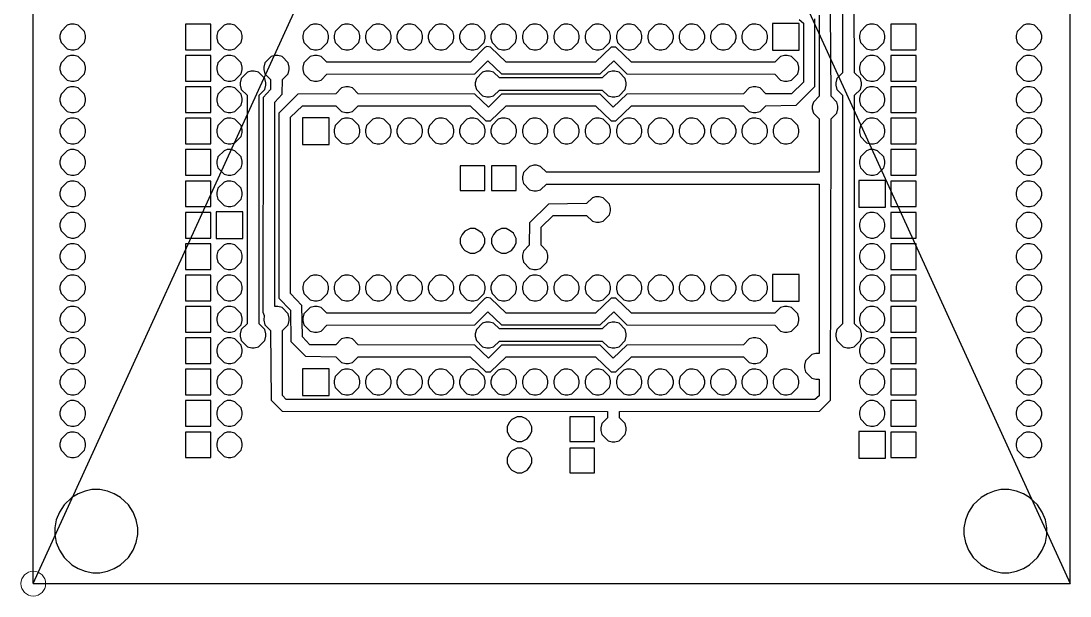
# Model space of a CAD drawing. Header units: millimetres. Extents: x 8 to 93, y 10 to 195.
# Drawn here: x 8 to 93, y 10 to 56.6 of the extents above; entities that cross this region are included whole.
import ezdxf

# ---------------------------------------------------------------- set-up
doc = ezdxf.new("R2010")
doc.units = ezdxf.units.MM
doc.layers.get('0').update_dxf_attribs({"linetype": 'CONTINUOUS', "lineweight": 5, "true_color": 0xffffff})
doc.layers.add('plocica', color=7, linetype='CONTINUOUS', lineweight=25, true_color=0x000000)
doc.layers.add('top', color=5, linetype='CONTINUOUS', lineweight=25, true_color=0x0000ff)

msp = doc.modelspace()

# ---------------------------------------------------------------- linework, layer by layer
msp.add_circle((9, 11), 1)
at = {"layer": 'plocica'}
for p, q in [((9, 11), (9, 195)), ((9, 11), (93, 195)), ((9, 195), (93, 11)), ((93, 11), (93, 195)), ((9, 11), (93, 11))]:
    msp.add_line(p, q, dxfattribs=at)
at = {"layer": 'top'}
for points in [[(74.574, 57.651), (74.574, 52.36), (74.109, 51.894), (74.024, 51.555), (74.024, 51.344), (74.109, 51.005), (74.574, 50.539), (74.574, 32.04), (74.109, 31.574), (74.024, 31.235), (74.024, 31.024), (74.109, 30.685), (74.617, 30.177), (74.955, 30.092), (75.167, 30.092), (75.506, 30.177), (76.014, 30.685), (76.098, 31.024), (76.098, 31.235), (76.014, 31.574), (75.548, 32.04), (75.548, 50.539), (76.014, 51.005), (76.098, 51.344), (76.098, 51.555), (76.014, 51.894), (75.548, 52.36), (75.506, 57.99)], [(72.669, 57.016), (72.669, 50.455), (72.204, 49.989), (72.119, 49.65), (72.119, 49.439), (72.204, 49.1), (72.669, 48.634), (72.669, 44.316), (50.571, 44.316), (50.106, 44.782), (49.767, 44.867), (49.555, 44.867), (49.217, 44.782), (48.709, 44.274), (48.624, 43.935), (48.624, 43.724), (48.709, 43.385), (49.217, 42.877), (49.555, 42.792), (49.767, 42.792), (50.106, 42.877), (50.571, 43.343), (72.669, 43.343), (72.669, 29.627), (72.415, 29.627), (72.077, 29.542), (71.569, 29.034), (71.484, 28.695), (71.484, 28.484), (71.569, 28.145), (72.077, 27.637), (72.415, 27.552), (72.669, 27.552), (72.669, 26.198), (72.331, 25.901), (29.489, 25.901), (29.193, 26.24), (29.193, 31.489), (29.659, 31.955), (29.743, 32.294), (29.743, 32.505), (29.659, 32.844), (29.151, 33.352), (28.812, 33.437), (28.558, 33.437), (28.558, 49.989), (29.151, 50.624), (29.193, 51.809), (29.659, 52.275), (29.743, 52.614), (29.743, 52.825), (29.659, 53.164), (29.151, 53.672), (28.812, 53.757), (28.6, 53.757), (28.262, 53.672), (27.754, 53.164), (27.669, 52.825), (27.669, 52.614), (27.754, 52.275), (28.219, 51.809), (28.219, 51.005), (27.627, 50.37), (27.584, 32.971), (27.711, 32.717), (27.669, 32.336), (27.754, 31.955), (28.219, 31.489), (28.262, 25.859), (29.151, 24.97), (55.524, 24.928), (55.524, 24.42), (55.059, 23.954), (54.974, 23.615), (54.974, 23.404), (55.059, 23.065), (55.567, 22.557), (55.905, 22.472), (56.117, 22.472), (56.456, 22.557), (56.964, 23.065), (57.048, 23.404), (57.048, 23.615), (56.964, 23.954), (56.498, 24.42), (56.498, 24.928), (72.712, 24.97), (73.601, 25.859), (73.643, 48.634), (74.109, 49.1), (74.193, 49.439), (74.193, 49.65), (74.109, 49.989), (73.643, 50.455), (73.601, 57.355)], [(12.006, 56.297), (12.006, 56.297), (11.752, 56.212), (11.244, 55.704), (11.159, 55.365), (11.159, 55.154), (11.244, 54.815), (11.752, 54.307), (12.09, 54.222), (12.302, 54.222), (12.641, 54.307), (13.149, 54.815), (13.233, 55.154), (13.233, 55.365), (13.149, 55.704), (12.641, 56.212), (12.302, 56.297), (12.006, 56.297)], [(21.319, 56.297), (21.319, 56.297), (21.319, 54.222), (23.393, 54.222), (23.393, 56.297), (21.319, 56.297)], [(24.706, 56.297), (24.706, 56.297), (24.452, 56.212), (23.944, 55.704), (23.859, 55.365), (23.859, 55.154), (23.944, 54.815), (24.452, 54.307), (24.79, 54.222), (25.002, 54.222), (25.341, 54.307), (25.849, 54.815), (25.933, 55.154), (25.933, 55.365), (25.849, 55.704), (25.341, 56.212), (25.002, 56.297), (24.706, 56.297)], [(71.061, 56.678), (71.399, 56.381), (71.399, 51.598), (70.426, 50.666), (68.351, 50.666), (67.886, 51.132), (67.547, 51.217), (67.335, 51.217), (66.997, 51.132), (66.531, 50.666), (57.091, 50.624), (55.99, 49.566), (54.932, 50.624), (46.931, 50.624), (45.872, 49.566), (44.772, 50.624), (35.331, 50.666), (34.866, 51.132), (34.527, 51.217), (34.315, 51.217), (33.977, 51.132), (33.511, 50.666), (30.421, 50.624), (28.897, 49.1), (28.897, 34.114), (29.828, 33.14), (29.87, 30.6), (31.056, 29.415), (33.511, 29.373), (33.977, 28.907), (34.315, 28.822), (34.527, 28.822), (34.866, 28.907), (35.331, 29.373), (44.391, 29.373), (45.661, 28.145), (46.042, 28.145), (47.312, 29.373), (54.551, 29.373), (55.821, 28.145), (56.202, 28.145), (57.472, 29.373), (66.531, 29.373), (66.997, 28.907), (67.335, 28.822), (67.547, 28.822), (67.886, 28.907), (68.394, 29.415), (68.478, 29.754), (68.478, 29.965), (68.394, 30.304), (67.886, 30.812), (67.547, 30.897), (67.335, 30.897), (66.997, 30.812), (66.531, 30.346), (57.091, 30.304), (55.99, 29.246), (54.932, 30.304), (46.931, 30.304), (45.872, 29.246), (44.772, 30.304), (35.331, 30.346), (34.866, 30.812), (34.527, 30.897), (34.315, 30.897), (33.977, 30.812), (33.511, 30.346), (31.394, 30.346), (30.802, 30.981), (30.759, 33.521), (29.828, 34.495), (29.828, 48.761), (30.802, 49.693), (33.511, 49.693), (33.977, 49.227), (34.315, 49.142), (34.527, 49.142), (34.866, 49.227), (35.331, 49.693), (44.391, 49.693), (45.661, 48.465), (46.042, 48.465), (47.312, 49.693), (54.551, 49.693), (55.821, 48.465), (56.202, 48.465), (57.472, 49.693), (66.531, 49.693), (66.997, 49.227), (67.335, 49.142), (67.547, 49.142), (67.886, 49.227), (68.351, 49.693), (70.807, 49.735), (72.331, 51.259), (72.331, 56.72)], [(31.691, 56.297), (31.691, 56.297), (31.437, 56.212), (30.929, 55.704), (30.844, 55.365), (30.844, 55.154), (30.929, 54.815), (31.437, 54.307), (31.775, 54.222), (31.987, 54.222), (32.326, 54.307), (32.834, 54.815), (32.918, 55.154), (32.918, 55.365), (32.834, 55.704), (32.326, 56.212), (31.987, 56.297), (31.691, 56.297)], [(34.231, 56.297), (34.231, 56.297), (33.977, 56.212), (33.469, 55.704), (33.384, 55.365), (33.384, 55.154), (33.469, 54.815), (33.977, 54.307), (34.315, 54.222), (34.527, 54.222), (34.866, 54.307), (35.374, 54.815), (35.458, 55.154), (35.458, 55.365), (35.374, 55.704), (34.866, 56.212), (34.527, 56.297), (34.231, 56.297)], [(36.771, 56.297), (36.771, 56.297), (36.517, 56.212), (36.009, 55.704), (35.924, 55.365), (35.924, 55.154), (36.009, 54.815), (36.517, 54.307), (36.855, 54.222), (37.067, 54.222), (37.406, 54.307), (37.914, 54.815), (37.998, 55.154), (37.998, 55.365), (37.914, 55.704), (37.406, 56.212), (37.067, 56.297), (36.771, 56.297)], [(39.311, 56.297), (39.311, 56.297), (39.057, 56.212), (38.549, 55.704), (38.464, 55.365), (38.464, 55.154), (38.549, 54.815), (39.057, 54.307), (39.395, 54.222), (39.607, 54.222), (39.946, 54.307), (40.454, 54.815), (40.538, 55.154), (40.538, 55.365), (40.454, 55.704), (39.946, 56.212), (39.607, 56.297), (39.311, 56.297)], [(41.851, 56.297), (41.851, 56.297), (41.597, 56.212), (41.089, 55.704), (41.004, 55.365), (41.004, 55.154), (41.089, 54.815), (41.597, 54.307), (41.935, 54.222), (42.147, 54.222), (42.486, 54.307), (42.994, 54.815), (43.078, 55.154), (43.078, 55.365), (42.994, 55.704), (42.486, 56.212), (42.147, 56.297), (41.851, 56.297)], [(44.391, 56.297), (44.391, 56.297), (44.137, 56.212), (43.629, 55.704), (43.544, 55.365), (43.544, 55.154), (43.629, 54.815), (44.137, 54.307), (44.475, 54.222), (44.687, 54.222), (45.026, 54.307), (45.534, 54.815), (45.618, 55.154), (45.618, 55.365), (45.534, 55.704), (45.026, 56.212), (44.687, 56.297), (44.391, 56.297)], [(46.931, 56.297), (46.931, 56.297), (46.677, 56.212), (46.169, 55.704), (46.084, 55.365), (46.084, 55.154), (46.169, 54.815), (46.677, 54.307), (47.015, 54.222), (47.227, 54.222), (47.566, 54.307), (48.074, 54.815), (48.158, 55.154), (48.158, 55.365), (48.074, 55.704), (47.566, 56.212), (47.227, 56.297), (46.931, 56.297)], [(49.471, 56.297), (49.471, 56.297), (49.217, 56.212), (48.709, 55.704), (48.624, 55.365), (48.624, 55.154), (48.709, 54.815), (49.217, 54.307), (49.555, 54.222), (49.767, 54.222), (50.106, 54.307), (50.614, 54.815), (50.698, 55.154), (50.698, 55.365), (50.614, 55.704), (50.106, 56.212), (49.767, 56.297), (49.471, 56.297)], [(52.011, 56.297), (52.011, 56.297), (51.757, 56.212), (51.249, 55.704), (51.164, 55.365), (51.164, 55.154), (51.249, 54.815), (51.757, 54.307), (52.095, 54.222), (52.307, 54.222), (52.646, 54.307), (53.154, 54.815), (53.238, 55.154), (53.238, 55.365), (53.154, 55.704), (52.646, 56.212), (52.307, 56.297), (52.011, 56.297)], [(54.551, 56.297), (54.551, 56.297), (54.297, 56.212), (53.789, 55.704), (53.704, 55.365), (53.704, 55.154), (53.789, 54.815), (54.297, 54.307), (54.635, 54.222), (54.847, 54.222), (55.186, 54.307), (55.694, 54.815), (55.778, 55.154), (55.778, 55.365), (55.694, 55.704), (55.186, 56.212), (54.847, 56.297), (54.551, 56.297)], [(57.091, 56.297), (57.091, 56.297), (56.837, 56.212), (56.329, 55.704), (56.244, 55.365), (56.244, 55.154), (56.329, 54.815), (56.837, 54.307), (57.175, 54.222), (57.387, 54.222), (57.726, 54.307), (58.234, 54.815), (58.318, 55.154), (58.318, 55.365), (58.234, 55.704), (57.726, 56.212), (57.387, 56.297), (57.091, 56.297)], [(59.631, 56.297), (59.631, 56.297), (59.377, 56.212), (58.869, 55.704), (58.784, 55.365), (58.784, 55.154), (58.869, 54.815), (59.377, 54.307), (59.715, 54.222), (59.927, 54.222), (60.266, 54.307), (60.774, 54.815), (60.858, 55.154), (60.858, 55.365), (60.774, 55.704), (60.266, 56.212), (59.927, 56.297), (59.631, 56.297)], [(62.171, 56.297), (62.171, 56.297), (61.917, 56.212), (61.409, 55.704), (61.324, 55.365), (61.324, 55.154), (61.409, 54.815), (61.917, 54.307), (62.255, 54.222), (62.467, 54.222), (62.806, 54.307), (63.314, 54.815), (63.398, 55.154), (63.398, 55.365), (63.314, 55.704), (62.806, 56.212), (62.467, 56.297), (62.171, 56.297)], [(64.711, 56.297), (64.711, 56.297), (64.457, 56.212), (63.949, 55.704), (63.864, 55.365), (63.864, 55.154), (63.949, 54.815), (64.457, 54.307), (64.795, 54.222), (65.007, 54.222), (65.346, 54.307), (65.854, 54.815), (65.938, 55.154), (65.938, 55.365), (65.854, 55.704), (65.346, 56.212), (65.007, 56.297), (64.711, 56.297)], [(67.251, 56.297), (67.251, 56.297), (66.997, 56.212), (66.489, 55.704), (66.404, 55.365), (66.404, 55.154), (66.489, 54.815), (66.997, 54.307), (67.335, 54.222), (67.547, 54.222), (67.886, 54.307), (68.394, 54.815), (68.478, 55.154), (68.478, 55.365), (68.394, 55.704), (67.886, 56.212), (67.547, 56.297), (67.251, 56.297)], [(68.902, 56.339), (68.902, 56.339), (68.902, 54.18), (71.061, 54.18), (71.061, 56.339), (68.902, 56.339)], [(76.776, 56.297), (76.776, 56.297), (76.522, 56.212), (76.014, 55.704), (75.929, 55.365), (75.929, 55.154), (76.014, 54.815), (76.522, 54.307), (76.86, 54.222), (77.072, 54.222), (77.411, 54.307), (77.919, 54.815), (78.003, 55.154), (78.003, 55.365), (77.919, 55.704), (77.411, 56.212), (77.072, 56.297), (76.776, 56.297)], [(78.469, 56.297), (78.469, 56.297), (78.469, 54.222), (80.543, 54.222), (80.543, 56.297), (78.469, 56.297)], [(89.476, 56.297), (89.476, 56.297), (89.222, 56.212), (88.714, 55.704), (88.629, 55.365), (88.629, 55.154), (88.714, 54.815), (89.222, 54.307), (89.56, 54.222), (89.772, 54.222), (90.111, 54.307), (90.619, 54.815), (90.703, 55.154), (90.703, 55.365), (90.619, 55.704), (90.111, 56.212), (89.772, 56.297), (89.476, 56.297)], [(45.745, 54.476), (45.745, 54.476), (45.576, 54.392), (44.433, 53.206), (32.791, 53.206), (32.326, 53.672), (31.987, 53.757), (31.775, 53.757), (31.437, 53.672), (30.929, 53.164), (30.844, 52.825), (30.844, 52.614), (30.929, 52.275), (31.437, 51.767), (31.775, 51.682), (31.987, 51.682), (32.326, 51.767), (32.791, 52.233), (44.772, 52.275), (45.83, 53.333), (46.931, 52.275), (54.932, 52.275), (56.032, 53.333), (57.091, 52.275), (69.071, 52.233), (69.537, 51.767), (69.875, 51.682), (70.087, 51.682), (70.426, 51.767), (70.934, 52.275), (71.018, 52.614), (71.018, 52.825), (70.934, 53.164), (70.426, 53.672), (70.087, 53.757), (69.875, 53.757), (69.537, 53.672), (69.071, 53.206), (57.472, 53.206), (56.202, 54.434), (55.821, 54.434), (54.551, 53.206), (47.312, 53.206), (46.042, 54.434), (45.745, 54.476)], [(12.006, 53.757), (12.006, 53.757), (11.752, 53.672), (11.244, 53.164), (11.159, 52.825), (11.159, 52.614), (11.244, 52.275), (11.752, 51.767), (12.09, 51.682), (12.302, 51.682), (12.641, 51.767), (13.149, 52.275), (13.233, 52.614), (13.233, 52.825), (13.149, 53.164), (12.641, 53.672), (12.302, 53.757), (12.006, 53.757)], [(21.319, 53.757), (21.319, 53.757), (21.319, 51.682), (23.393, 51.682), (23.393, 53.757), (21.319, 53.757)], [(24.706, 53.757), (24.706, 53.757), (24.452, 53.672), (23.944, 53.164), (23.859, 52.825), (23.859, 52.614), (23.944, 52.275), (24.452, 51.767), (24.79, 51.682), (25.002, 51.682), (25.341, 51.767), (25.849, 52.275), (25.933, 52.614), (25.933, 52.825), (25.849, 53.164), (25.341, 53.672), (25.002, 53.757), (24.706, 53.757)], [(76.776, 53.757), (76.776, 53.757), (76.522, 53.672), (76.014, 53.164), (75.929, 52.825), (75.929, 52.614), (76.014, 52.275), (76.522, 51.767), (76.86, 51.682), (77.072, 51.682), (77.411, 51.767), (77.919, 52.275), (78.003, 52.614), (78.003, 52.825), (77.919, 53.164), (77.411, 53.672), (77.072, 53.757), (76.776, 53.757)], [(78.469, 53.757), (78.469, 53.757), (78.469, 51.682), (80.543, 51.682), (80.543, 53.757), (78.469, 53.757)], [(89.476, 53.757), (89.476, 53.757), (89.222, 53.672), (88.714, 53.164), (88.629, 52.825), (88.629, 52.614), (88.714, 52.275), (89.222, 51.767), (89.56, 51.682), (89.772, 51.682), (90.111, 51.767), (90.619, 52.275), (90.703, 52.614), (90.703, 52.825), (90.619, 53.164), (90.111, 53.672), (89.772, 53.757), (89.476, 53.757)], [(26.611, 52.487), (26.611, 52.487), (26.357, 52.402), (25.849, 51.894), (25.764, 51.555), (25.764, 51.344), (25.849, 51.005), (26.314, 50.539), (26.314, 32.04), (25.849, 31.574), (25.764, 31.235), (25.764, 31.024), (25.849, 30.685), (26.357, 30.177), (26.695, 30.092), (26.907, 30.092), (27.246, 30.177), (27.754, 30.685), (27.838, 31.024), (27.838, 31.235), (27.754, 31.574), (27.288, 32.04), (27.288, 50.539), (27.754, 51.005), (27.838, 51.344), (27.838, 51.555), (27.754, 51.894), (27.246, 52.402), (26.907, 52.487), (26.611, 52.487)], [(45.661, 52.487), (45.661, 52.487), (45.407, 52.402), (44.899, 51.894), (44.814, 51.555), (44.814, 51.344), (44.899, 51.005), (45.407, 50.497), (45.745, 50.412), (45.957, 50.412), (46.296, 50.497), (46.761, 50.963), (55.101, 50.963), (55.567, 50.497), (55.905, 50.412), (56.117, 50.412), (56.456, 50.497), (56.964, 51.005), (57.048, 51.344), (57.048, 51.555), (56.964, 51.894), (56.456, 52.402), (56.117, 52.487), (55.905, 52.487), (55.567, 52.402), (55.101, 51.936), (46.761, 51.936), (46.296, 52.402), (45.957, 52.487), (45.661, 52.487)], [(12.006, 51.217), (12.006, 51.217), (11.752, 51.132), (11.244, 50.624), (11.159, 50.285), (11.159, 50.074), (11.244, 49.735), (11.752, 49.227), (12.09, 49.142), (12.302, 49.142), (12.641, 49.227), (13.149, 49.735), (13.233, 50.074), (13.233, 50.285), (13.149, 50.624), (12.641, 51.132), (12.302, 51.217), (12.006, 51.217)], [(21.319, 51.217), (21.319, 51.217), (21.319, 49.142), (23.393, 49.142), (23.393, 51.217), (21.319, 51.217)], [(24.706, 51.217), (24.706, 51.217), (24.452, 51.132), (23.944, 50.624), (23.859, 50.285), (23.859, 50.074), (23.944, 49.735), (24.452, 49.227), (24.79, 49.142), (25.002, 49.142), (25.341, 49.227), (25.849, 49.735), (25.933, 50.074), (25.933, 50.285), (25.849, 50.624), (25.341, 51.132), (25.002, 51.217), (24.706, 51.217)], [(76.776, 51.217), (76.776, 51.217), (76.522, 51.132), (76.014, 50.624), (75.929, 50.285), (75.929, 50.074), (76.014, 49.735), (76.522, 49.227), (76.86, 49.142), (77.072, 49.142), (77.411, 49.227), (77.919, 49.735), (78.003, 50.074), (78.003, 50.285), (77.919, 50.624), (77.411, 51.132), (77.072, 51.217), (76.776, 51.217)], [(78.469, 51.217), (78.469, 51.217), (78.469, 49.142), (80.543, 49.142), (80.543, 51.217), (78.469, 51.217)], [(89.476, 51.217), (89.476, 51.217), (89.222, 51.132), (88.714, 50.624), (88.629, 50.285), (88.629, 50.074), (88.714, 49.735), (89.222, 49.227), (89.56, 49.142), (89.772, 49.142), (90.111, 49.227), (90.619, 49.735), (90.703, 50.074), (90.703, 50.285), (90.619, 50.624), (90.111, 51.132), (89.772, 51.217), (89.476, 51.217)], [(12.006, 48.677), (12.006, 48.677), (11.752, 48.592), (11.244, 48.084), (11.159, 47.745), (11.159, 47.534), (11.244, 47.195), (11.752, 46.687), (12.09, 46.602), (12.302, 46.602), (12.641, 46.687), (13.149, 47.195), (13.233, 47.534), (13.233, 47.745), (13.149, 48.084), (12.641, 48.592), (12.302, 48.677), (12.006, 48.677)], [(21.319, 48.677), (21.319, 48.677), (21.319, 46.602), (23.393, 46.602), (23.393, 48.677), (21.319, 48.677)], [(24.706, 48.677), (24.706, 48.677), (24.452, 48.592), (23.944, 48.084), (23.859, 47.745), (23.859, 47.534), (23.944, 47.195), (24.452, 46.687), (24.79, 46.602), (25.002, 46.602), (25.341, 46.687), (25.849, 47.195), (25.933, 47.534), (25.933, 47.745), (25.849, 48.084), (25.341, 48.592), (25.002, 48.677), (24.706, 48.677)], [(30.802, 48.719), (30.802, 48.719), (30.802, 46.56), (32.961, 46.56), (32.961, 48.719), (30.802, 48.719)], [(34.231, 48.677), (34.231, 48.677), (33.977, 48.592), (33.469, 48.084), (33.384, 47.745), (33.384, 47.534), (33.469, 47.195), (33.977, 46.687), (34.315, 46.602), (34.527, 46.602), (34.866, 46.687), (35.374, 47.195), (35.458, 47.534), (35.458, 47.745), (35.374, 48.084), (34.866, 48.592), (34.527, 48.677), (34.231, 48.677)], [(36.771, 48.677), (36.771, 48.677), (36.517, 48.592), (36.009, 48.084), (35.924, 47.745), (35.924, 47.534), (36.009, 47.195), (36.517, 46.687), (36.855, 46.602), (37.067, 46.602), (37.406, 46.687), (37.914, 47.195), (37.998, 47.534), (37.998, 47.745), (37.914, 48.084), (37.406, 48.592), (37.067, 48.677), (36.771, 48.677)], [(39.311, 48.677), (39.311, 48.677), (39.057, 48.592), (38.549, 48.084), (38.464, 47.745), (38.464, 47.534), (38.549, 47.195), (39.057, 46.687), (39.395, 46.602), (39.607, 46.602), (39.946, 46.687), (40.454, 47.195), (40.538, 47.534), (40.538, 47.745), (40.454, 48.084), (39.946, 48.592), (39.607, 48.677), (39.311, 48.677)], [(41.851, 48.677), (41.851, 48.677), (41.597, 48.592), (41.089, 48.084), (41.004, 47.745), (41.004, 47.534), (41.089, 47.195), (41.597, 46.687), (41.935, 46.602), (42.147, 46.602), (42.486, 46.687), (42.994, 47.195), (43.078, 47.534), (43.078, 47.745), (42.994, 48.084), (42.486, 48.592), (42.147, 48.677), (41.851, 48.677)], [(44.391, 48.677), (44.391, 48.677), (44.137, 48.592), (43.629, 48.084), (43.544, 47.745), (43.544, 47.534), (43.629, 47.195), (44.137, 46.687), (44.475, 46.602), (44.687, 46.602), (45.026, 46.687), (45.534, 47.195), (45.618, 47.534), (45.618, 47.745), (45.534, 48.084), (45.026, 48.592), (44.687, 48.677), (44.391, 48.677)], [(46.931, 48.677), (46.931, 48.677), (46.677, 48.592), (46.169, 48.084), (46.084, 47.745), (46.084, 47.534), (46.169, 47.195), (46.677, 46.687), (47.015, 46.602), (47.227, 46.602), (47.566, 46.687), (48.074, 47.195), (48.158, 47.534), (48.158, 47.745), (48.074, 48.084), (47.566, 48.592), (47.227, 48.677), (46.931, 48.677)], [(49.471, 48.677), (49.471, 48.677), (49.217, 48.592), (48.709, 48.084), (48.624, 47.745), (48.624, 47.534), (48.709, 47.195), (49.217, 46.687), (49.555, 46.602), (49.767, 46.602), (50.106, 46.687), (50.614, 47.195), (50.698, 47.534), (50.698, 47.745), (50.614, 48.084), (50.106, 48.592), (49.767, 48.677), (49.471, 48.677)], [(52.011, 48.677), (52.011, 48.677), (51.757, 48.592), (51.249, 48.084), (51.164, 47.745), (51.164, 47.534), (51.249, 47.195), (51.757, 46.687), (52.095, 46.602), (52.307, 46.602), (52.646, 46.687), (53.154, 47.195), (53.238, 47.534), (53.238, 47.745), (53.154, 48.084), (52.646, 48.592), (52.307, 48.677), (52.011, 48.677)], [(54.551, 48.677), (54.551, 48.677), (54.297, 48.592), (53.789, 48.084), (53.704, 47.745), (53.704, 47.534), (53.789, 47.195), (54.297, 46.687), (54.635, 46.602), (54.847, 46.602), (55.186, 46.687), (55.694, 47.195), (55.778, 47.534), (55.778, 47.745), (55.694, 48.084), (55.186, 48.592), (54.847, 48.677), (54.551, 48.677)], [(57.091, 48.677), (57.091, 48.677), (56.837, 48.592), (56.329, 48.084), (56.244, 47.745), (56.244, 47.534), (56.329, 47.195), (56.837, 46.687), (57.175, 46.602), (57.387, 46.602), (57.726, 46.687), (58.234, 47.195), (58.318, 47.534), (58.318, 47.745), (58.234, 48.084), (57.726, 48.592), (57.387, 48.677), (57.091, 48.677)], [(59.631, 48.677), (59.631, 48.677), (59.377, 48.592), (58.869, 48.084), (58.784, 47.745), (58.784, 47.534), (58.869, 47.195), (59.377, 46.687), (59.715, 46.602), (59.927, 46.602), (60.266, 46.687), (60.774, 47.195), (60.858, 47.534), (60.858, 47.745), (60.774, 48.084), (60.266, 48.592), (59.927, 48.677), (59.631, 48.677)], [(62.171, 48.677), (62.171, 48.677), (61.917, 48.592), (61.409, 48.084), (61.324, 47.745), (61.324, 47.534), (61.409, 47.195), (61.917, 46.687), (62.255, 46.602), (62.467, 46.602), (62.806, 46.687), (63.314, 47.195), (63.398, 47.534), (63.398, 47.745), (63.314, 48.084), (62.806, 48.592), (62.467, 48.677), (62.171, 48.677)], [(64.711, 48.677), (64.711, 48.677), (64.457, 48.592), (63.949, 48.084), (63.864, 47.745), (63.864, 47.534), (63.949, 47.195), (64.457, 46.687), (64.795, 46.602), (65.007, 46.602), (65.346, 46.687), (65.854, 47.195), (65.938, 47.534), (65.938, 47.745), (65.854, 48.084), (65.346, 48.592), (65.007, 48.677), (64.711, 48.677)], [(67.251, 48.677), (67.251, 48.677), (66.997, 48.592), (66.489, 48.084), (66.404, 47.745), (66.404, 47.534), (66.489, 47.195), (66.997, 46.687), (67.335, 46.602), (67.547, 46.602), (67.886, 46.687), (68.394, 47.195), (68.478, 47.534), (68.478, 47.745), (68.394, 48.084), (67.886, 48.592), (67.547, 48.677), (67.251, 48.677)], [(69.791, 48.677), (69.791, 48.677), (69.537, 48.592), (69.029, 48.084), (68.944, 47.745), (68.944, 47.534), (69.029, 47.195), (69.537, 46.687), (69.875, 46.602), (70.087, 46.602), (70.426, 46.687), (70.934, 47.195), (71.018, 47.534), (71.018, 47.745), (70.934, 48.084), (70.426, 48.592), (70.087, 48.677), (69.791, 48.677)], [(76.776, 48.677), (76.776, 48.677), (76.522, 48.592), (76.014, 48.084), (75.929, 47.745), (75.929, 47.534), (76.014, 47.195), (76.522, 46.687), (76.86, 46.602), (77.072, 46.602), (77.411, 46.687), (77.919, 47.195), (78.003, 47.534), (78.003, 47.745), (77.919, 48.084), (77.411, 48.592), (77.072, 48.677), (76.776, 48.677)], [(78.469, 48.677), (78.469, 48.677), (78.469, 46.602), (80.543, 46.602), (80.543, 48.677), (78.469, 48.677)], [(89.476, 48.677), (89.476, 48.677), (89.222, 48.592), (88.714, 48.084), (88.629, 47.745), (88.629, 47.534), (88.714, 47.195), (89.222, 46.687), (89.56, 46.602), (89.772, 46.602), (90.111, 46.687), (90.619, 47.195), (90.703, 47.534), (90.703, 47.745), (90.619, 48.084), (90.111, 48.592), (89.772, 48.677), (89.476, 48.677)], [(12.006, 46.137), (12.006, 46.137), (11.752, 46.052), (11.244, 45.544), (11.159, 45.205), (11.159, 44.994), (11.244, 44.655), (11.752, 44.147), (12.09, 44.062), (12.302, 44.062), (12.641, 44.147), (13.149, 44.655), (13.233, 44.994), (13.233, 45.205), (13.149, 45.544), (12.641, 46.052), (12.302, 46.137), (12.006, 46.137)], [(21.319, 46.137), (21.319, 46.137), (21.319, 44.062), (23.393, 44.062), (23.393, 46.137), (21.319, 46.137)], [(24.706, 46.137), (24.706, 46.137), (24.452, 46.052), (23.944, 45.544), (23.859, 45.205), (23.859, 44.994), (23.944, 44.655), (24.452, 44.147), (24.79, 44.062), (25.002, 44.062), (25.341, 44.147), (25.849, 44.655), (25.933, 44.994), (25.933, 45.205), (25.849, 45.544), (25.341, 46.052), (25.002, 46.137), (24.706, 46.137)], [(76.776, 46.137), (76.776, 46.137), (76.522, 46.052), (76.014, 45.544), (75.929, 45.205), (75.929, 44.994), (76.014, 44.655), (76.522, 44.147), (76.86, 44.062), (77.072, 44.062), (77.411, 44.147), (77.919, 44.655), (78.003, 44.994), (78.003, 45.205), (77.919, 45.544), (77.411, 46.052), (77.072, 46.137), (76.776, 46.137)], [(78.469, 46.137), (78.469, 46.137), (78.469, 44.062), (80.543, 44.062), (80.543, 46.137), (78.469, 46.137)], [(89.476, 46.137), (89.476, 46.137), (89.222, 46.052), (88.714, 45.544), (88.629, 45.205), (88.629, 44.994), (88.714, 44.655), (89.222, 44.147), (89.56, 44.062), (89.772, 44.062), (90.111, 44.147), (90.619, 44.655), (90.703, 44.994), (90.703, 45.205), (90.619, 45.544), (90.111, 46.052), (89.772, 46.137), (89.476, 46.137)], [(43.586, 44.824), (43.586, 44.824), (43.586, 42.835), (45.576, 42.835), (45.576, 44.824), (43.586, 44.824)], [(46.126, 44.824), (46.126, 44.824), (46.126, 42.835), (48.116, 42.835), (48.116, 44.824), (46.126, 44.824)], [(12.006, 43.597), (12.006, 43.597), (11.752, 43.512), (11.244, 43.004), (11.159, 42.665), (11.159, 42.454), (11.244, 42.115), (11.752, 41.607), (12.09, 41.522), (12.302, 41.522), (12.641, 41.607), (13.149, 42.115), (13.233, 42.454), (13.233, 42.665), (13.149, 43.004), (12.641, 43.512), (12.302, 43.597), (12.006, 43.597)], [(21.319, 43.597), (21.319, 43.597), (21.319, 41.522), (23.393, 41.522), (23.393, 43.597), (21.319, 43.597)], [(24.706, 43.597), (24.706, 43.597), (24.452, 43.512), (23.944, 43.004), (23.859, 42.665), (23.859, 42.454), (23.944, 42.115), (24.452, 41.607), (24.79, 41.522), (25.002, 41.522), (25.341, 41.607), (25.849, 42.115), (25.933, 42.454), (25.933, 42.665), (25.849, 43.004), (25.341, 43.512), (25.002, 43.597), (24.706, 43.597)], [(75.887, 43.639), (75.887, 43.639), (75.887, 41.48), (78.046, 41.48), (78.046, 43.639), (75.887, 43.639)], [(78.469, 43.597), (78.469, 43.597), (78.469, 41.522), (80.543, 41.522), (80.543, 43.597), (78.469, 43.597)], [(89.476, 43.597), (89.476, 43.597), (89.222, 43.512), (88.714, 43.004), (88.629, 42.665), (88.629, 42.454), (88.714, 42.115), (89.222, 41.607), (89.56, 41.522), (89.772, 41.522), (90.111, 41.607), (90.619, 42.115), (90.703, 42.454), (90.703, 42.665), (90.619, 43.004), (90.111, 43.512), (89.772, 43.597), (89.476, 43.597)], [(54.551, 42.327), (54.551, 42.327), (54.297, 42.242), (53.831, 41.776), (50.741, 41.734), (49.217, 40.21), (49.174, 38.39), (48.709, 37.924), (48.624, 37.585), (48.624, 37.374), (48.709, 37.035), (49.217, 36.527), (49.555, 36.442), (49.767, 36.442), (50.106, 36.527), (50.614, 37.035), (50.698, 37.374), (50.698, 37.585), (50.614, 37.924), (50.148, 38.39), (50.148, 39.871), (51.122, 40.803), (53.831, 40.803), (54.297, 40.337), (54.635, 40.252), (54.847, 40.252), (55.186, 40.337), (55.694, 40.845), (55.778, 41.184), (55.778, 41.395), (55.694, 41.734), (55.186, 42.242), (54.847, 42.327), (54.551, 42.327)], [(12.006, 41.057), (12.006, 41.057), (11.752, 40.972), (11.244, 40.464), (11.159, 40.125), (11.159, 39.914), (11.244, 39.575), (11.752, 39.067), (12.09, 38.982), (12.302, 38.982), (12.641, 39.067), (13.149, 39.575), (13.233, 39.914), (13.233, 40.125), (13.149, 40.464), (12.641, 40.972), (12.302, 41.057), (12.006, 41.057)], [(21.319, 41.057), (21.319, 41.057), (21.319, 38.982), (23.393, 38.982), (23.393, 41.057), (21.319, 41.057)], [(23.817, 41.099), (23.817, 41.099), (23.817, 38.94), (25.976, 38.94), (25.976, 41.099), (23.817, 41.099)], [(76.776, 41.057), (76.776, 41.057), (76.522, 40.972), (76.014, 40.464), (75.929, 40.125), (75.929, 39.914), (76.014, 39.575), (76.522, 39.067), (76.86, 38.982), (77.072, 38.982), (77.411, 39.067), (77.919, 39.575), (78.003, 39.914), (78.003, 40.125), (77.919, 40.464), (77.411, 40.972), (77.072, 41.057), (76.776, 41.057)], [(78.469, 41.057), (78.469, 41.057), (78.469, 38.982), (80.543, 38.982), (80.543, 41.057), (78.469, 41.057)], [(89.476, 41.057), (89.476, 41.057), (89.222, 40.972), (88.714, 40.464), (88.629, 40.125), (88.629, 39.914), (88.714, 39.575), (89.222, 39.067), (89.56, 38.982), (89.772, 38.982), (90.111, 39.067), (90.619, 39.575), (90.703, 39.914), (90.703, 40.125), (90.619, 40.464), (90.111, 40.972), (89.772, 41.057), (89.476, 41.057)], [(44.391, 39.744), (44.391, 39.744), (43.967, 39.533), (43.756, 39.279), (43.586, 38.94), (43.586, 38.559), (43.756, 38.22), (43.967, 37.966), (44.391, 37.755), (44.772, 37.755), (45.195, 37.966), (45.407, 38.22), (45.576, 38.559), (45.576, 38.94), (45.364, 39.363), (45.11, 39.575), (44.772, 39.744), (44.391, 39.744)], [(46.931, 39.744), (46.931, 39.744), (46.507, 39.533), (46.296, 39.279), (46.126, 38.94), (46.126, 38.559), (46.296, 38.22), (46.507, 37.966), (46.931, 37.755), (47.312, 37.755), (47.735, 37.966), (47.947, 38.22), (48.116, 38.559), (48.116, 38.94), (47.904, 39.363), (47.65, 39.575), (47.312, 39.744), (46.931, 39.744)], [(12.006, 38.517), (12.006, 38.517), (11.752, 38.432), (11.244, 37.924), (11.159, 37.585), (11.159, 37.374), (11.244, 37.035), (11.752, 36.527), (12.09, 36.442), (12.302, 36.442), (12.641, 36.527), (13.149, 37.035), (13.233, 37.374), (13.233, 37.585), (13.149, 37.924), (12.641, 38.432), (12.302, 38.517), (12.006, 38.517)], [(21.319, 38.517), (21.319, 38.517), (21.319, 36.442), (23.393, 36.442), (23.393, 38.517), (21.319, 38.517)], [(24.706, 38.517), (24.706, 38.517), (24.452, 38.432), (23.944, 37.924), (23.859, 37.585), (23.859, 37.374), (23.944, 37.035), (24.452, 36.527), (24.79, 36.442), (25.002, 36.442), (25.341, 36.527), (25.849, 37.035), (25.933, 37.374), (25.933, 37.585), (25.849, 37.924), (25.341, 38.432), (25.002, 38.517), (24.706, 38.517)], [(76.776, 38.517), (76.776, 38.517), (76.522, 38.432), (76.014, 37.924), (75.929, 37.585), (75.929, 37.374), (76.014, 37.035), (76.522, 36.527), (76.86, 36.442), (77.072, 36.442), (77.411, 36.527), (77.919, 37.035), (78.003, 37.374), (78.003, 37.585), (77.919, 37.924), (77.411, 38.432), (77.072, 38.517), (76.776, 38.517)], [(78.469, 38.517), (78.469, 38.517), (78.469, 36.442), (80.543, 36.442), (80.543, 38.517), (78.469, 38.517)], [(89.476, 38.517), (89.476, 38.517), (89.222, 38.432), (88.714, 37.924), (88.629, 37.585), (88.629, 37.374), (88.714, 37.035), (89.222, 36.527), (89.56, 36.442), (89.772, 36.442), (90.111, 36.527), (90.619, 37.035), (90.703, 37.374), (90.703, 37.585), (90.619, 37.924), (90.111, 38.432), (89.772, 38.517), (89.476, 38.517)], [(12.006, 35.977), (12.006, 35.977), (11.752, 35.892), (11.244, 35.384), (11.159, 35.045), (11.159, 34.834), (11.244, 34.495), (11.752, 33.987), (12.09, 33.902), (12.302, 33.902), (12.641, 33.987), (13.149, 34.495), (13.233, 34.834), (13.233, 35.045), (13.149, 35.384), (12.641, 35.892), (12.302, 35.977), (12.006, 35.977)], [(21.319, 35.977), (21.319, 35.977), (21.319, 33.902), (23.393, 33.902), (23.393, 35.977), (21.319, 35.977)], [(24.706, 35.977), (24.706, 35.977), (24.452, 35.892), (23.944, 35.384), (23.859, 35.045), (23.859, 34.834), (23.944, 34.495), (24.452, 33.987), (24.79, 33.902), (25.002, 33.902), (25.341, 33.987), (25.849, 34.495), (25.933, 34.834), (25.933, 35.045), (25.849, 35.384), (25.341, 35.892), (25.002, 35.977), (24.706, 35.977)], [(31.691, 35.977), (31.691, 35.977), (31.437, 35.892), (30.929, 35.384), (30.844, 35.045), (30.844, 34.834), (30.929, 34.495), (31.437, 33.987), (31.775, 33.902), (31.987, 33.902), (32.326, 33.987), (32.834, 34.495), (32.918, 34.834), (32.918, 35.045), (32.834, 35.384), (32.326, 35.892), (31.987, 35.977), (31.691, 35.977)], [(34.231, 35.977), (34.231, 35.977), (33.977, 35.892), (33.469, 35.384), (33.384, 35.045), (33.384, 34.834), (33.469, 34.495), (33.977, 33.987), (34.315, 33.902), (34.527, 33.902), (34.866, 33.987), (35.374, 34.495), (35.458, 34.834), (35.458, 35.045), (35.374, 35.384), (34.866, 35.892), (34.527, 35.977), (34.231, 35.977)], [(36.771, 35.977), (36.771, 35.977), (36.517, 35.892), (36.009, 35.384), (35.924, 35.045), (35.924, 34.834), (36.009, 34.495), (36.517, 33.987), (36.855, 33.902), (37.067, 33.902), (37.406, 33.987), (37.914, 34.495), (37.998, 34.834), (37.998, 35.045), (37.914, 35.384), (37.406, 35.892), (37.067, 35.977), (36.771, 35.977)], [(39.311, 35.977), (39.311, 35.977), (39.057, 35.892), (38.549, 35.384), (38.464, 35.045), (38.464, 34.834), (38.549, 34.495), (39.057, 33.987), (39.395, 33.902), (39.607, 33.902), (39.946, 33.987), (40.454, 34.495), (40.538, 34.834), (40.538, 35.045), (40.454, 35.384), (39.946, 35.892), (39.607, 35.977), (39.311, 35.977)], [(41.851, 35.977), (41.851, 35.977), (41.597, 35.892), (41.089, 35.384), (41.004, 35.045), (41.004, 34.834), (41.089, 34.495), (41.597, 33.987), (41.935, 33.902), (42.147, 33.902), (42.486, 33.987), (42.994, 34.495), (43.078, 34.834), (43.078, 35.045), (42.994, 35.384), (42.486, 35.892), (42.147, 35.977), (41.851, 35.977)], [(44.391, 35.977), (44.391, 35.977), (44.137, 35.892), (43.629, 35.384), (43.544, 35.045), (43.544, 34.834), (43.629, 34.495), (44.137, 33.987), (44.475, 33.902), (44.687, 33.902), (45.026, 33.987), (45.534, 34.495), (45.618, 34.834), (45.618, 35.045), (45.534, 35.384), (45.026, 35.892), (44.687, 35.977), (44.391, 35.977)], [(46.931, 35.977), (46.931, 35.977), (46.677, 35.892), (46.169, 35.384), (46.084, 35.045), (46.084, 34.834), (46.169, 34.495), (46.677, 33.987), (47.015, 33.902), (47.227, 33.902), (47.566, 33.987), (48.074, 34.495), (48.158, 34.834), (48.158, 35.045), (48.074, 35.384), (47.566, 35.892), (47.227, 35.977), (46.931, 35.977)], [(49.471, 35.977), (49.471, 35.977), (49.217, 35.892), (48.709, 35.384), (48.624, 35.045), (48.624, 34.834), (48.709, 34.495), (49.217, 33.987), (49.555, 33.902), (49.767, 33.902), (50.106, 33.987), (50.614, 34.495), (50.698, 34.834), (50.698, 35.045), (50.614, 35.384), (50.106, 35.892), (49.767, 35.977), (49.471, 35.977)], [(52.011, 35.977), (52.011, 35.977), (51.757, 35.892), (51.249, 35.384), (51.164, 35.045), (51.164, 34.834), (51.249, 34.495), (51.757, 33.987), (52.095, 33.902), (52.307, 33.902), (52.646, 33.987), (53.154, 34.495), (53.238, 34.834), (53.238, 35.045), (53.154, 35.384), (52.646, 35.892), (52.307, 35.977), (52.011, 35.977)], [(54.551, 35.977), (54.551, 35.977), (54.297, 35.892), (53.789, 35.384), (53.704, 35.045), (53.704, 34.834), (53.789, 34.495), (54.297, 33.987), (54.635, 33.902), (54.847, 33.902), (55.186, 33.987), (55.694, 34.495), (55.778, 34.834), (55.778, 35.045), (55.694, 35.384), (55.186, 35.892), (54.847, 35.977), (54.551, 35.977)], [(57.091, 35.977), (57.091, 35.977), (56.837, 35.892), (56.329, 35.384), (56.244, 35.045), (56.244, 34.834), (56.329, 34.495), (56.837, 33.987), (57.175, 33.902), (57.387, 33.902), (57.726, 33.987), (58.234, 34.495), (58.318, 34.834), (58.318, 35.045), (58.234, 35.384), (57.726, 35.892), (57.387, 35.977), (57.091, 35.977)], [(59.631, 35.977), (59.631, 35.977), (59.377, 35.892), (58.869, 35.384), (58.784, 35.045), (58.784, 34.834), (58.869, 34.495), (59.377, 33.987), (59.715, 33.902), (59.927, 33.902), (60.266, 33.987), (60.774, 34.495), (60.858, 34.834), (60.858, 35.045), (60.774, 35.384), (60.266, 35.892), (59.927, 35.977), (59.631, 35.977)], [(62.171, 35.977), (62.171, 35.977), (61.917, 35.892), (61.409, 35.384), (61.324, 35.045), (61.324, 34.834), (61.409, 34.495), (61.917, 33.987), (62.255, 33.902), (62.467, 33.902), (62.806, 33.987), (63.314, 34.495), (63.398, 34.834), (63.398, 35.045), (63.314, 35.384), (62.806, 35.892), (62.467, 35.977), (62.171, 35.977)], [(64.711, 35.977), (64.711, 35.977), (64.457, 35.892), (63.949, 35.384), (63.864, 35.045), (63.864, 34.834), (63.949, 34.495), (64.457, 33.987), (64.795, 33.902), (65.007, 33.902), (65.346, 33.987), (65.854, 34.495), (65.938, 34.834), (65.938, 35.045), (65.854, 35.384), (65.346, 35.892), (65.007, 35.977), (64.711, 35.977)], [(67.251, 35.977), (67.251, 35.977), (66.997, 35.892), (66.489, 35.384), (66.404, 35.045), (66.404, 34.834), (66.489, 34.495), (66.997, 33.987), (67.335, 33.902), (67.547, 33.902), (67.886, 33.987), (68.394, 34.495), (68.478, 34.834), (68.478, 35.045), (68.394, 35.384), (67.886, 35.892), (67.547, 35.977), (67.251, 35.977)], [(68.902, 36.019), (68.902, 36.019), (68.902, 33.86), (71.061, 33.86), (71.061, 36.019), (68.902, 36.019)], [(76.776, 35.977), (76.776, 35.977), (76.522, 35.892), (76.014, 35.384), (75.929, 35.045), (75.929, 34.834), (76.014, 34.495), (76.522, 33.987), (76.86, 33.902), (77.072, 33.902), (77.411, 33.987), (77.919, 34.495), (78.003, 34.834), (78.003, 35.045), (77.919, 35.384), (77.411, 35.892), (77.072, 35.977), (76.776, 35.977)], [(78.469, 35.977), (78.469, 35.977), (78.469, 33.902), (80.543, 33.902), (80.543, 35.977), (78.469, 35.977)], [(89.476, 35.977), (89.476, 35.977), (89.222, 35.892), (88.714, 35.384), (88.629, 35.045), (88.629, 34.834), (88.714, 34.495), (89.222, 33.987), (89.56, 33.902), (89.772, 33.902), (90.111, 33.987), (90.619, 34.495), (90.703, 34.834), (90.703, 35.045), (90.619, 35.384), (90.111, 35.892), (89.772, 35.977), (89.476, 35.977)], [(45.745, 34.156), (45.745, 34.156), (45.576, 34.072), (44.433, 32.886), (32.791, 32.886), (32.326, 33.352), (31.987, 33.437), (31.775, 33.437), (31.437, 33.352), (30.929, 32.844), (30.844, 32.505), (30.844, 32.294), (30.929, 31.955), (31.437, 31.447), (31.775, 31.362), (31.987, 31.362), (32.326, 31.447), (32.791, 31.913), (44.772, 31.955), (45.83, 33.013), (46.931, 31.955), (54.932, 31.955), (56.032, 33.013), (57.091, 31.955), (69.071, 31.913), (69.537, 31.447), (69.875, 31.362), (70.087, 31.362), (70.426, 31.447), (70.934, 31.955), (71.018, 32.294), (71.018, 32.505), (70.934, 32.844), (70.426, 33.352), (70.087, 33.437), (69.875, 33.437), (69.537, 33.352), (69.071, 32.886), (57.472, 32.886), (56.202, 34.114), (55.821, 34.114), (54.551, 32.886), (47.312, 32.886), (46.042, 34.114), (45.745, 34.156)], [(12.006, 33.437), (12.006, 33.437), (11.752, 33.352), (11.244, 32.844), (11.159, 32.505), (11.159, 32.294), (11.244, 31.955), (11.752, 31.447), (12.09, 31.362), (12.302, 31.362), (12.641, 31.447), (13.149, 31.955), (13.233, 32.294), (13.233, 32.505), (13.149, 32.844), (12.641, 33.352), (12.302, 33.437), (12.006, 33.437)], [(21.319, 33.437), (21.319, 33.437), (21.319, 31.362), (23.393, 31.362), (23.393, 33.437), (21.319, 33.437)], [(24.706, 33.437), (24.706, 33.437), (24.452, 33.352), (23.944, 32.844), (23.859, 32.505), (23.859, 32.294), (23.944, 31.955), (24.452, 31.447), (24.79, 31.362), (25.002, 31.362), (25.341, 31.447), (25.849, 31.955), (25.933, 32.294), (25.933, 32.505), (25.849, 32.844), (25.341, 33.352), (25.002, 33.437), (24.706, 33.437)], [(76.776, 33.437), (76.776, 33.437), (76.522, 33.352), (76.014, 32.844), (75.929, 32.505), (75.929, 32.294), (76.014, 31.955), (76.522, 31.447), (76.86, 31.362), (77.072, 31.362), (77.411, 31.447), (77.919, 31.955), (78.003, 32.294), (78.003, 32.505), (77.919, 32.844), (77.411, 33.352), (77.072, 33.437), (76.776, 33.437)], [(78.469, 33.437), (78.469, 33.437), (78.469, 31.362), (80.543, 31.362), (80.543, 33.437), (78.469, 33.437)], [(89.476, 33.437), (89.476, 33.437), (89.222, 33.352), (88.714, 32.844), (88.629, 32.505), (88.629, 32.294), (88.714, 31.955), (89.222, 31.447), (89.56, 31.362), (89.772, 31.362), (90.111, 31.447), (90.619, 31.955), (90.703, 32.294), (90.703, 32.505), (90.619, 32.844), (90.111, 33.352), (89.772, 33.437), (89.476, 33.437)], [(45.661, 32.167), (45.661, 32.167), (45.407, 32.082), (44.899, 31.574), (44.814, 31.235), (44.814, 31.024), (44.899, 30.685), (45.407, 30.177), (45.745, 30.092), (45.957, 30.092), (46.296, 30.177), (46.761, 30.643), (55.101, 30.643), (55.567, 30.177), (55.905, 30.092), (56.117, 30.092), (56.456, 30.177), (56.964, 30.685), (57.048, 31.024), (57.048, 31.235), (56.964, 31.574), (56.456, 32.082), (56.117, 32.167), (55.905, 32.167), (55.567, 32.082), (55.101, 31.616), (46.761, 31.616), (46.296, 32.082), (45.957, 32.167), (45.661, 32.167)], [(12.006, 30.897), (12.006, 30.897), (11.752, 30.812), (11.244, 30.304), (11.159, 29.965), (11.159, 29.754), (11.244, 29.415), (11.752, 28.907), (12.09, 28.822), (12.302, 28.822), (12.641, 28.907), (13.149, 29.415), (13.233, 29.754), (13.233, 29.965), (13.149, 30.304), (12.641, 30.812), (12.302, 30.897), (12.006, 30.897)], [(21.319, 30.897), (21.319, 30.897), (21.319, 28.822), (23.393, 28.822), (23.393, 30.897), (21.319, 30.897)], [(24.706, 30.897), (24.706, 30.897), (24.452, 30.812), (23.944, 30.304), (23.859, 29.965), (23.859, 29.754), (23.944, 29.415), (24.452, 28.907), (24.79, 28.822), (25.002, 28.822), (25.341, 28.907), (25.849, 29.415), (25.933, 29.754), (25.933, 29.965), (25.849, 30.304), (25.341, 30.812), (25.002, 30.897), (24.706, 30.897)], [(76.776, 30.897), (76.776, 30.897), (76.522, 30.812), (76.014, 30.304), (75.929, 29.965), (75.929, 29.754), (76.014, 29.415), (76.522, 28.907), (76.86, 28.822), (77.072, 28.822), (77.411, 28.907), (77.919, 29.415), (78.003, 29.754), (78.003, 29.965), (77.919, 30.304), (77.411, 30.812), (77.072, 30.897), (76.776, 30.897)], [(78.469, 30.897), (78.469, 30.897), (78.469, 28.822), (80.543, 28.822), (80.543, 30.897), (78.469, 30.897)], [(89.476, 30.897), (89.476, 30.897), (89.222, 30.812), (88.714, 30.304), (88.629, 29.965), (88.629, 29.754), (88.714, 29.415), (89.222, 28.907), (89.56, 28.822), (89.772, 28.822), (90.111, 28.907), (90.619, 29.415), (90.703, 29.754), (90.703, 29.965), (90.619, 30.304), (90.111, 30.812), (89.772, 30.897), (89.476, 30.897)], [(12.006, 28.357), (12.006, 28.357), (11.752, 28.272), (11.244, 27.764), (11.159, 27.425), (11.159, 27.214), (11.244, 26.875), (11.752, 26.367), (12.09, 26.282), (12.302, 26.282), (12.641, 26.367), (13.149, 26.875), (13.233, 27.214), (13.233, 27.425), (13.149, 27.764), (12.641, 28.272), (12.302, 28.357), (12.006, 28.357)], [(21.319, 28.357), (21.319, 28.357), (21.319, 26.282), (23.393, 26.282), (23.393, 28.357), (21.319, 28.357)], [(24.706, 28.357), (24.706, 28.357), (24.452, 28.272), (23.944, 27.764), (23.859, 27.425), (23.859, 27.214), (23.944, 26.875), (24.452, 26.367), (24.79, 26.282), (25.002, 26.282), (25.341, 26.367), (25.849, 26.875), (25.933, 27.214), (25.933, 27.425), (25.849, 27.764), (25.341, 28.272), (25.002, 28.357), (24.706, 28.357)], [(30.802, 28.399), (30.802, 28.399), (30.802, 26.24), (32.961, 26.24), (32.961, 28.399), (30.802, 28.399)], [(34.231, 28.357), (34.231, 28.357), (33.977, 28.272), (33.469, 27.764), (33.384, 27.425), (33.384, 27.214), (33.469, 26.875), (33.977, 26.367), (34.315, 26.282), (34.527, 26.282), (34.866, 26.367), (35.374, 26.875), (35.458, 27.214), (35.458, 27.425), (35.374, 27.764), (34.866, 28.272), (34.527, 28.357), (34.231, 28.357)], [(36.771, 28.357), (36.771, 28.357), (36.517, 28.272), (36.009, 27.764), (35.924, 27.425), (35.924, 27.214), (36.009, 26.875), (36.517, 26.367), (36.855, 26.282), (37.067, 26.282), (37.406, 26.367), (37.914, 26.875), (37.998, 27.214), (37.998, 27.425), (37.914, 27.764), (37.406, 28.272), (37.067, 28.357), (36.771, 28.357)], [(39.311, 28.357), (39.311, 28.357), (39.057, 28.272), (38.549, 27.764), (38.464, 27.425), (38.464, 27.214), (38.549, 26.875), (39.057, 26.367), (39.395, 26.282), (39.607, 26.282), (39.946, 26.367), (40.454, 26.875), (40.538, 27.214), (40.538, 27.425), (40.454, 27.764), (39.946, 28.272), (39.607, 28.357), (39.311, 28.357)], [(41.851, 28.357), (41.851, 28.357), (41.597, 28.272), (41.089, 27.764), (41.004, 27.425), (41.004, 27.214), (41.089, 26.875), (41.597, 26.367), (41.935, 26.282), (42.147, 26.282), (42.486, 26.367), (42.994, 26.875), (43.078, 27.214), (43.078, 27.425), (42.994, 27.764), (42.486, 28.272), (42.147, 28.357), (41.851, 28.357)], [(44.391, 28.357), (44.391, 28.357), (44.137, 28.272), (43.629, 27.764), (43.544, 27.425), (43.544, 27.214), (43.629, 26.875), (44.137, 26.367), (44.475, 26.282), (44.687, 26.282), (45.026, 26.367), (45.534, 26.875), (45.618, 27.214), (45.618, 27.425), (45.534, 27.764), (45.026, 28.272), (44.687, 28.357), (44.391, 28.357)], [(46.931, 28.357), (46.931, 28.357), (46.677, 28.272), (46.169, 27.764), (46.084, 27.425), (46.084, 27.214), (46.169, 26.875), (46.677, 26.367), (47.015, 26.282), (47.227, 26.282), (47.566, 26.367), (48.074, 26.875), (48.158, 27.214), (48.158, 27.425), (48.074, 27.764), (47.566, 28.272), (47.227, 28.357), (46.931, 28.357)], [(49.471, 28.357), (49.471, 28.357), (49.217, 28.272), (48.709, 27.764), (48.624, 27.425), (48.624, 27.214), (48.709, 26.875), (49.217, 26.367), (49.555, 26.282), (49.767, 26.282), (50.106, 26.367), (50.614, 26.875), (50.698, 27.214), (50.698, 27.425), (50.614, 27.764), (50.106, 28.272), (49.767, 28.357), (49.471, 28.357)], [(52.011, 28.357), (52.011, 28.357), (51.757, 28.272), (51.249, 27.764), (51.164, 27.425), (51.164, 27.214), (51.249, 26.875), (51.757, 26.367), (52.095, 26.282), (52.307, 26.282), (52.646, 26.367), (53.154, 26.875), (53.238, 27.214), (53.238, 27.425), (53.154, 27.764), (52.646, 28.272), (52.307, 28.357), (52.011, 28.357)], [(54.551, 28.357), (54.551, 28.357), (54.297, 28.272), (53.789, 27.764), (53.704, 27.425), (53.704, 27.214), (53.789, 26.875), (54.297, 26.367), (54.635, 26.282), (54.847, 26.282), (55.186, 26.367), (55.694, 26.875), (55.778, 27.214), (55.778, 27.425), (55.694, 27.764), (55.186, 28.272), (54.847, 28.357), (54.551, 28.357)], [(57.091, 28.357), (57.091, 28.357), (56.837, 28.272), (56.329, 27.764), (56.244, 27.425), (56.244, 27.214), (56.329, 26.875), (56.837, 26.367), (57.175, 26.282), (57.387, 26.282), (57.726, 26.367), (58.234, 26.875), (58.318, 27.214), (58.318, 27.425), (58.234, 27.764), (57.726, 28.272), (57.387, 28.357), (57.091, 28.357)], [(59.631, 28.357), (59.631, 28.357), (59.377, 28.272), (58.869, 27.764), (58.784, 27.425), (58.784, 27.214), (58.869, 26.875), (59.377, 26.367), (59.715, 26.282), (59.927, 26.282), (60.266, 26.367), (60.774, 26.875), (60.858, 27.214), (60.858, 27.425), (60.774, 27.764), (60.266, 28.272), (59.927, 28.357), (59.631, 28.357)], [(62.171, 28.357), (62.171, 28.357), (61.917, 28.272), (61.409, 27.764), (61.324, 27.425), (61.324, 27.214), (61.409, 26.875), (61.917, 26.367), (62.255, 26.282), (62.467, 26.282), (62.806, 26.367), (63.314, 26.875), (63.398, 27.214), (63.398, 27.425), (63.314, 27.764), (62.806, 28.272), (62.467, 28.357), (62.171, 28.357)], [(64.711, 28.357), (64.711, 28.357), (64.457, 28.272), (63.949, 27.764), (63.864, 27.425), (63.864, 27.214), (63.949, 26.875), (64.457, 26.367), (64.795, 26.282), (65.007, 26.282), (65.346, 26.367), (65.854, 26.875), (65.938, 27.214), (65.938, 27.425), (65.854, 27.764), (65.346, 28.272), (65.007, 28.357), (64.711, 28.357)], [(67.251, 28.357), (67.251, 28.357), (66.997, 28.272), (66.489, 27.764), (66.404, 27.425), (66.404, 27.214), (66.489, 26.875), (66.997, 26.367), (67.335, 26.282), (67.547, 26.282), (67.886, 26.367), (68.394, 26.875), (68.478, 27.214), (68.478, 27.425), (68.394, 27.764), (67.886, 28.272), (67.547, 28.357), (67.251, 28.357)], [(69.791, 28.357), (69.791, 28.357), (69.537, 28.272), (69.029, 27.764), (68.944, 27.425), (68.944, 27.214), (69.029, 26.875), (69.537, 26.367), (69.875, 26.282), (70.087, 26.282), (70.426, 26.367), (70.934, 26.875), (71.018, 27.214), (71.018, 27.425), (70.934, 27.764), (70.426, 28.272), (70.087, 28.357), (69.791, 28.357)], [(76.776, 28.357), (76.776, 28.357), (76.522, 28.272), (76.014, 27.764), (75.929, 27.425), (75.929, 27.214), (76.014, 26.875), (76.522, 26.367), (76.86, 26.282), (77.072, 26.282), (77.411, 26.367), (77.919, 26.875), (78.003, 27.214), (78.003, 27.425), (77.919, 27.764), (77.411, 28.272), (77.072, 28.357), (76.776, 28.357)], [(78.469, 28.357), (78.469, 28.357), (78.469, 26.282), (80.543, 26.282), (80.543, 28.357), (78.469, 28.357)], [(89.476, 28.357), (89.476, 28.357), (89.222, 28.272), (88.714, 27.764), (88.629, 27.425), (88.629, 27.214), (88.714, 26.875), (89.222, 26.367), (89.56, 26.282), (89.772, 26.282), (90.111, 26.367), (90.619, 26.875), (90.703, 27.214), (90.703, 27.425), (90.619, 27.764), (90.111, 28.272), (89.772, 28.357), (89.476, 28.357)], [(12.006, 25.817), (12.006, 25.817), (11.752, 25.732), (11.244, 25.224), (11.159, 24.885), (11.159, 24.674), (11.244, 24.335), (11.752, 23.827), (12.09, 23.742), (12.302, 23.742), (12.641, 23.827), (13.149, 24.335), (13.233, 24.674), (13.233, 24.885), (13.149, 25.224), (12.641, 25.732), (12.302, 25.817), (12.006, 25.817)], [(21.319, 25.817), (21.319, 25.817), (21.319, 23.742), (23.393, 23.742), (23.393, 25.817), (21.319, 25.817)], [(24.706, 25.817), (24.706, 25.817), (24.452, 25.732), (23.944, 25.224), (23.859, 24.885), (23.859, 24.674), (23.944, 24.335), (24.452, 23.827), (24.79, 23.742), (25.002, 23.742), (25.341, 23.827), (25.849, 24.335), (25.933, 24.674), (25.933, 24.885), (25.849, 25.224), (25.341, 25.732), (25.002, 25.817), (24.706, 25.817)], [(76.776, 25.817), (76.776, 25.817), (76.522, 25.732), (76.014, 25.224), (75.929, 24.885), (75.929, 24.674), (76.014, 24.335), (76.522, 23.827), (76.86, 23.742), (77.072, 23.742), (77.411, 23.827), (77.919, 24.335), (78.003, 24.674), (78.003, 24.885), (77.919, 25.224), (77.411, 25.732), (77.072, 25.817), (76.776, 25.817)], [(78.469, 25.817), (78.469, 25.817), (78.469, 23.742), (80.543, 23.742), (80.543, 25.817), (78.469, 25.817)], [(89.476, 25.817), (89.476, 25.817), (89.222, 25.732), (88.714, 25.224), (88.629, 24.885), (88.629, 24.674), (88.714, 24.335), (89.222, 23.827), (89.56, 23.742), (89.772, 23.742), (90.111, 23.827), (90.619, 24.335), (90.703, 24.674), (90.703, 24.885), (90.619, 25.224), (90.111, 25.732), (89.772, 25.817), (89.476, 25.817)], [(48.201, 24.504), (48.201, 24.504), (47.777, 24.293), (47.566, 24.039), (47.396, 23.7), (47.396, 23.319), (47.566, 22.98), (47.777, 22.726), (48.201, 22.515), (48.582, 22.515), (49.005, 22.726), (49.217, 22.98), (49.386, 23.319), (49.386, 23.7), (49.174, 24.123), (48.92, 24.335), (48.582, 24.504), (48.201, 24.504)], [(52.476, 24.504), (52.476, 24.504), (52.476, 22.515), (54.466, 22.515), (54.466, 24.504), (52.476, 24.504)], [(12.006, 23.277), (12.006, 23.277), (11.752, 23.192), (11.244, 22.684), (11.159, 22.345), (11.159, 22.134), (11.244, 21.795), (11.752, 21.287), (12.09, 21.202), (12.302, 21.202), (12.641, 21.287), (13.149, 21.795), (13.233, 22.134), (13.233, 22.345), (13.149, 22.684), (12.641, 23.192), (12.302, 23.277), (12.006, 23.277)], [(21.319, 23.277), (21.319, 23.277), (21.319, 21.202), (23.393, 21.202), (23.393, 23.277), (21.319, 23.277)], [(24.706, 23.277), (24.706, 23.277), (24.452, 23.192), (23.944, 22.684), (23.859, 22.345), (23.859, 22.134), (23.944, 21.795), (24.452, 21.287), (24.79, 21.202), (25.002, 21.202), (25.341, 21.287), (25.849, 21.795), (25.933, 22.134), (25.933, 22.345), (25.849, 22.684), (25.341, 23.192), (25.002, 23.277), (24.706, 23.277)], [(75.887, 23.319), (75.887, 23.319), (75.887, 21.16), (78.046, 21.16), (78.046, 23.319), (75.887, 23.319)], [(78.469, 23.277), (78.469, 23.277), (78.469, 21.202), (80.543, 21.202), (80.543, 23.277), (78.469, 23.277)], [(89.476, 23.277), (89.476, 23.277), (89.222, 23.192), (88.714, 22.684), (88.629, 22.345), (88.629, 22.134), (88.714, 21.795), (89.222, 21.287), (89.56, 21.202), (89.772, 21.202), (90.111, 21.287), (90.619, 21.795), (90.703, 22.134), (90.703, 22.345), (90.619, 22.684), (90.111, 23.192), (89.772, 23.277), (89.476, 23.277)], [(48.201, 21.964), (48.201, 21.964), (47.777, 21.753), (47.566, 21.499), (47.396, 21.16), (47.396, 20.779), (47.566, 20.44), (47.777, 20.186), (48.201, 19.975), (48.582, 19.975), (49.005, 20.186), (49.217, 20.44), (49.386, 20.779), (49.386, 21.16), (49.174, 21.583), (48.92, 21.795), (48.582, 21.964), (48.201, 21.964)], [(52.476, 21.964), (52.476, 21.964), (52.476, 19.975), (54.466, 19.975), (54.466, 21.964), (52.476, 21.964)], [(13.741, 18.62), (13.741, 18.62), (13.191, 18.493), (12.641, 18.281), (12.133, 17.985), (11.498, 17.392), (11.117, 16.8), (10.863, 16.165), (10.736, 15.53), (10.736, 14.979), (10.863, 14.344), (11.117, 13.709), (11.498, 13.117), (12.133, 12.524), (12.641, 12.228), (13.191, 12.016), (13.826, 11.889), (14.376, 11.889), (15.011, 12.016), (15.562, 12.228), (16.07, 12.524), (16.705, 13.117), (17.086, 13.709), (17.34, 14.344), (17.467, 14.979), (17.467, 15.53), (17.34, 16.165), (17.086, 16.8), (16.705, 17.392), (16.07, 17.985), (15.562, 18.281), (15.011, 18.493), (14.376, 18.62), (13.741, 18.62)], [(87.401, 18.62), (87.401, 18.62), (86.851, 18.493), (86.301, 18.281), (85.793, 17.985), (85.158, 17.392), (84.777, 16.8), (84.523, 16.165), (84.396, 15.53), (84.396, 14.979), (84.523, 14.344), (84.777, 13.709), (85.158, 13.117), (85.793, 12.524), (86.301, 12.228), (86.851, 12.016), (87.486, 11.889), (88.036, 11.889), (88.671, 12.016), (89.222, 12.228), (89.73, 12.524), (90.365, 13.117), (90.746, 13.709), (91, 14.344), (91.127, 14.979), (91.127, 15.53), (91, 16.165), (90.746, 16.8), (90.365, 17.392), (89.73, 17.985), (89.222, 18.281), (88.671, 18.493), (88.036, 18.62), (87.401, 18.62)]]:
    msp.add_lwpolyline(points, dxfattribs=at)

doc.saveas('drawing.dxf')
